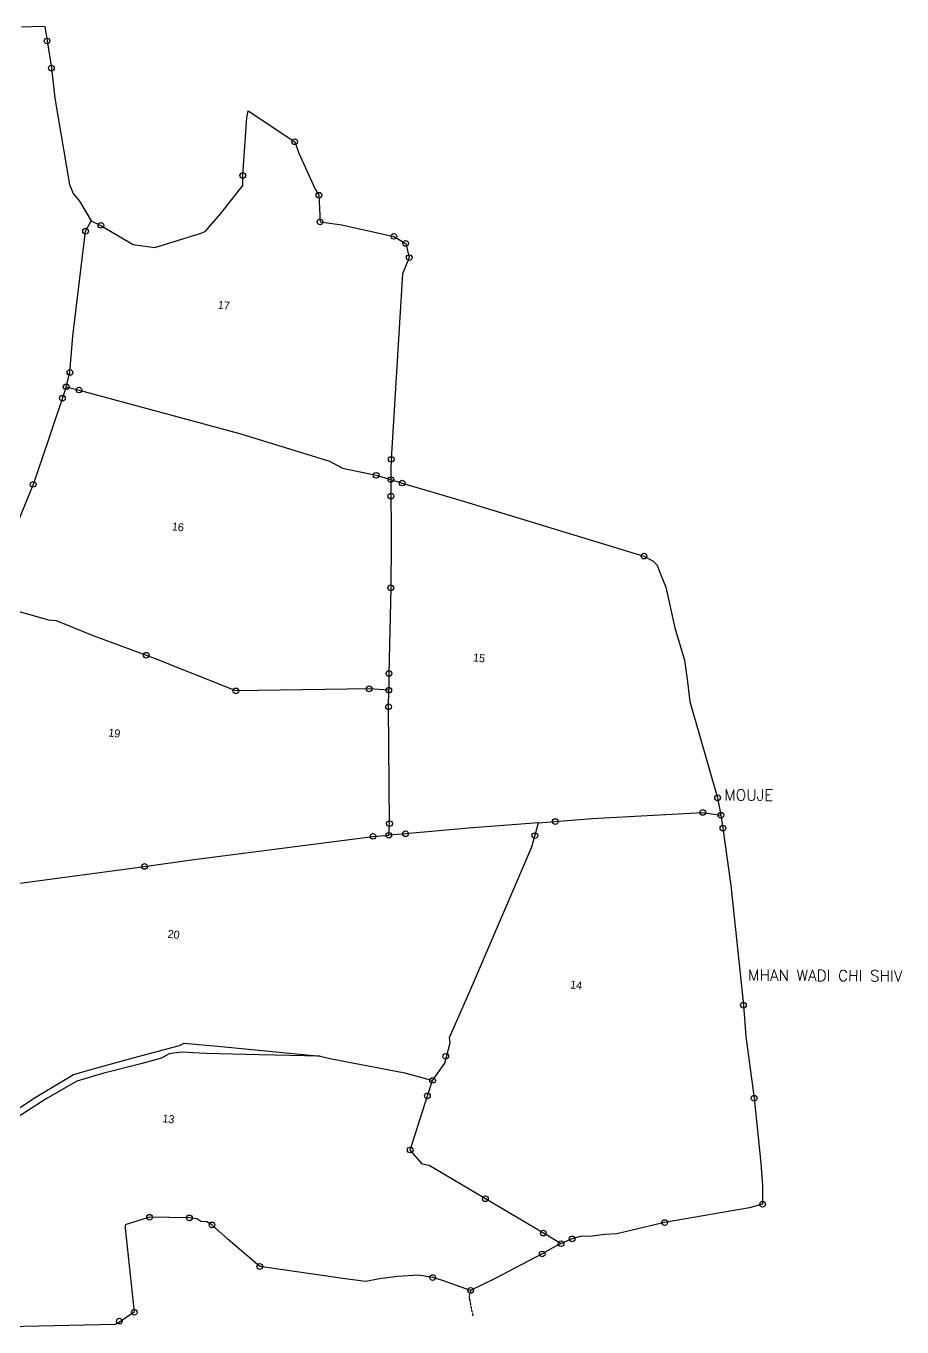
# Model space of a CAD drawing. Header units: feet. Extents: x 335577 to 339771, y 1780397 to 1782921.
# Drawn here: x 338792 to 339771, y 1780668 to 1782123 of the extents above; entities that cross this region are included whole.
import ezdxf
from ezdxf.enums import TextEntityAlignment as Align

# ---------------------------------------------------------------- set-up
doc = ezdxf.new("R2010")
doc.units = ezdxf.units.FT
doc.header["$LTSCALE"] = 0.02
doc.header["$MEASUREMENT"] = 0
doc.linetypes.add('DIVIDE', pattern=[31.75, 12.7, -6.35, 0, -6.35, 0, -6.35])
doc.layers.get('0').update_dxf_attribs({"linetype": 'CONTINUOUS'})
for name, color, linetype in [('POLY_PARCEL', 6, 'CONTINUOUS'), ('POLY_WATER', 4, 'CONTINUOUS'), ('TEXT_MAPOUT', 7, 'CONTINUOUS'), ('TEXT_PARCEL', 7, 'CONTINUOUS'), ('V_BOUND_LINE', 7, 'CONTINUOUS'), ('V_DIVIDE_LINE', 7, 'DIVIDE')]:
    doc.layers.add(name, color=color, linetype=linetype)
doc.styles.get("Standard").update_dxf_attribs({"font": 'simplex.shx'})
doc.styles.add('TEXT_MAP', font='', dxfattribs={"height": 0.25})
doc.styles.get('TEXT_MAP').set_extended_font_data('Kruti Dev 050')

msp = doc.modelspace()

# ---------------------------------------------------------------- linework, layer by layer
for centre in [(338815.6, 1782106.3), (338820.5, 1782076), (339092.5, 1781993.6), (339034.4, 1781955.8), (339119.6, 1781933.8), (338875.8, 1781900.1), (339120.8, 1781904), (338858.7, 1781893.6), (339203.5, 1781887.8), (339216.6, 1781879.9), (339220.6, 1781864), (338841.2, 1781735.6), (338837, 1781719.5), (338851.4, 1781715.9), (338832.8, 1781706.7), (339200.4, 1781638.4), (338800.1, 1781610.4), (339183.5, 1781620.5), (339200, 1781615.7), (339212.7, 1781611.9), (339200.1, 1781597.3), (339483, 1781530.1), (339199.9, 1781494.7), (338926.5, 1781419.3), (339197.9, 1781398.9), (339026.7, 1781379.4), (339175.7, 1781381.7), (339197.7, 1781380.3), (339197.5, 1781361.7), (339565.3, 1781259.8), (339548.8, 1781243.5), (339198.5, 1781230.9), (339383.8, 1781233.2), (339569, 1781240.3), (339180, 1781216.7), (339197.7, 1781217.9), (339216.5, 1781219.6), (339361.1, 1781217.5), (339571.3, 1781225.8), (338924.6, 1781183.1), (339594.2, 1781027.9), (339261.4, 1780970.7), (339246.6, 1780943.8), (339240.9, 1780926.4), (339606.1, 1780923.8), (339221.7, 1780865.9), (339305.7, 1780811.3), (339615.7, 1780805.3), (338930.2, 1780790.7), (338974.8, 1780790), (339000, 1780782.1), (339506.1, 1780784.7), (339370.5, 1780772.9), (339402.7, 1780766.5), (339369.2, 1780749.6), (339390.3, 1780761.1), (339053.4, 1780735.6), (339246.8, 1780723.2), (339289.2, 1780708.8), (338913.2, 1780684.4), (338896.4, 1780674.5)]:
    msp.add_circle(centre, 3.18)
at = {"layer": 'POLY_PARCEL'}
for p, q in [((338858.7, 1781893.6), (338864.8, 1781905.3)), ((338844.5, 1781776.2), (338858.7, 1781893.6)), ((338841.2, 1781735.6), (338844.5, 1781776.2)), ((338837, 1781719.5), (338841.2, 1781735.6)), ((338837, 1781719.5), (338816.6, 1781658.4)), ((338837, 1781719.5), (338851.4, 1781715.9)), ((338851.4, 1781715.9), (338851.4, 1781715.9)), ((338851.4, 1781715.9), (339032.4, 1781666.8)), ((338816.6, 1781658.4), (338800.1, 1781610.4)), ((339032.4, 1781666.8), (339032.4, 1781666.8)), ((339032.4, 1781666.8), (339131.4, 1781636.3)), ((339131.4, 1781636.3), (339131.4, 1781636.3)), ((339131.4, 1781636.3), (339146, 1781628.5)), ((339146, 1781628.5), (339183.5, 1781620.5)), ((338800.1, 1781610.4), (338778.9, 1781558.5)), ((339183.5, 1781620.5), (339200, 1781615.7)), ((339200, 1781615.7), (339200.5, 1781544.9)), ((339200.5, 1781544.9), (339199.9, 1781494.7)), ((339199.9, 1781494.7), (339197.9, 1781398.9)), ((338817.8, 1781458.6), (338765, 1781473.5)), ((338826.2, 1781457.7), (338817.8, 1781458.6)), ((338866.6, 1781441.4), (338826.2, 1781457.7)), ((338936.9, 1781415.4), (338866.6, 1781441.4)), ((339026.7, 1781379.4), (338936.9, 1781415.4)), ((339197.9, 1781398.9), (339197.7, 1781380.3)), ((339175.7, 1781381.7), (339026.7, 1781379.4)), ((339197.7, 1781380.3), (339175.7, 1781381.7)), ((339197.5, 1781361.7), (339197.7, 1781380.3)), ((339198.5, 1781230.9), (339197.5, 1781361.7)), ((339365, 1781231.8), (339286.8, 1781226)), ((339357.7, 1781205), (339365, 1781231.8)), ((339365, 1781231.8), (339383.8, 1781233.2)), ((339365, 1781231.8), (339365, 1781231.8)), ((339383.8, 1781233.2), (339424.6, 1781236.7)), ((339424.6, 1781236.7), (339548.8, 1781243.5)), ((339548.8, 1781243.5), (339569, 1781240.3)), ((339180, 1781216.7), (339197.7, 1781217.9)), ((339197.7, 1781217.9), (339198.5, 1781230.9)), ((339216.5, 1781219.6), (339197.7, 1781217.9)), ((339286.8, 1781226), (339216.5, 1781219.6)), ((338977, 1781190.3), (339180, 1781216.7)), ((339291.4, 1781050.4), (339357.7, 1781205)), ((338924.6, 1781183.1), (338977, 1781190.3)), ((338753.9, 1781160.3), (338924.6, 1781183.1)), ((338924.6, 1781183.1), (338924.6, 1781183.1)), ((339265.6, 1780991.9), (339291.4, 1781050.4)), ((339260.2, 1780963.2), (339266.2, 1780985.8)), ((339266.2, 1780985.8), (339265.6, 1780991.9)), ((339120.8, 1780970.9), (339131.9, 1780968.4)), ((339131.9, 1780968.4), (339215.8, 1780952.2)), ((339246.6, 1780943.8), (339260.2, 1780963.2)), ((339260.2, 1780963.2), (339260.2, 1780963.2)), ((339215.8, 1780952.2), (339246.6, 1780943.8)), ((339240.9, 1780926.4), (339246.6, 1780943.8)), ((339221.7, 1780865.9), (339240.9, 1780926.4)), ((339235.5, 1780850.1), (339221.7, 1780865.9)), ((339242.8, 1780848.7), (339235.5, 1780850.1)), ((339305.7, 1780811.3), (339242.8, 1780848.7)), ((339370.5, 1780772.9), (339305.7, 1780811.3)), ((339390.3, 1780761.1), (339370.5, 1780772.9))]:
    msp.add_line(p, q, dxfattribs=at)
at = {"layer": 'POLY_WATER'}
for p, q in [((338963.7, 1780982.7), (338969, 1780985.3)), ((338969, 1780985.3), (339010.2, 1780981.7)), ((338911.8, 1780969.1), (338963.7, 1780982.7)), ((338952.2, 1780973.5), (338943.5, 1780968.6)), ((338965.6, 1780975.4), (338952.2, 1780973.5)), ((338993.3, 1780973.8), (338965.6, 1780975.4)), ((339052.6, 1780972.2), (338993.3, 1780973.8)), ((339010.2, 1780981.7), (339120.8, 1780970.9)), ((339120.8, 1780970.9), (339052.6, 1780972.2)), ((338845.1, 1780950.4), (338872.6, 1780958)), ((338872.6, 1780958), (338911.8, 1780969.1)), ((338920.5, 1780962.2), (338879.1, 1780951.7)), ((338943.5, 1780968.6), (338920.5, 1780962.2)), ((338802.5, 1780924.5), (338845.1, 1780950.4)), ((338848.9, 1780943), (338814.6, 1780923)), ((338879.1, 1780951.7), (338848.9, 1780943)), ((338814.6, 1780923), (338767.8, 1780893.1)), ((338770.8, 1780903.7), (338802.5, 1780924.5))]:
    msp.add_line(p, q, dxfattribs=at)
at = {"layer": 'V_BOUND_LINE'}
for p, q in [((338787, 1782122.3), (338809.9, 1782123)), ((338809.9, 1782123), (338813.2, 1782122.4)), ((338813.2, 1782122.4), (338815.6, 1782106.3)), ((338815.6, 1782106.3), (338820.5, 1782076)), ((338820.5, 1782076), (338824.5, 1782042.3)), ((338824.5, 1782042.3), (338840.7, 1781945.8)), ((339034.4, 1781955.8), (339038.9, 1782020.8)), ((339038.9, 1782020.8), (339040.4, 1782028.1)), ((339040.4, 1782028.1), (339092.5, 1781993.6)), ((339092.5, 1781993.6), (339097.2, 1781980.9)), ((339097.2, 1781980.9), (339115.4, 1781940.4)), ((338840.7, 1781945.8), (338844.8, 1781935.7)), ((339010.1, 1781913.4), (339034.4, 1781944.6)), ((339034.4, 1781944.6), (339034.4, 1781955.8)), ((338844.8, 1781935.7), (338851.8, 1781927.1)), ((339115.4, 1781940.4), (339119.6, 1781933.8)), ((339119.6, 1781933.8), (339120.8, 1781904)), ((338851.8, 1781927.1), (338864.8, 1781905.3)), ((338864.8, 1781905.3), (338875.8, 1781900.1)), ((338992.6, 1781893.5), (339010.1, 1781913.4)), ((339120.8, 1781904), (339145.3, 1781900.6)), ((338875.8, 1781900.1), (338912, 1781878.8)), ((338936.2, 1781875.2), (338987.8, 1781891.3)), ((338987.8, 1781891.3), (338992.6, 1781893.5)), ((339145.3, 1781900.6), (339203.5, 1781887.8)), ((339203.5, 1781887.8), (339216.6, 1781879.9)), ((338912, 1781878.8), (338936.2, 1781875.2)), ((339216.6, 1781879.9), (339220.6, 1781864)), ((339220.6, 1781864), (339213.2, 1781845.7)), ((339213.2, 1781845.7), (339207.3, 1781754.7)), ((339207.3, 1781754.7), (339200.4, 1781638.4)), ((339200.4, 1781638.4), (339200, 1781626.3)), ((339200, 1781626.3), (339200, 1781615.7)), ((339200, 1781615.7), (339212.7, 1781611.9)), ((339212.7, 1781611.9), (339278.8, 1781592.4)), ((339278.8, 1781592.4), (339483, 1781530.1)), ((339483, 1781530.1), (339493, 1781525)), ((339493, 1781525), (339497.9, 1781520.2)), ((339497.9, 1781520.2), (339501.6, 1781509.8)), ((339501.6, 1781509.8), (339507.3, 1781495.5)), ((339507.3, 1781495.5), (339517.4, 1781449.8)), ((339517.4, 1781449.8), (339528.3, 1781413.7)), ((339528.3, 1781413.7), (339531.6, 1781389.4)), ((339531.6, 1781389.4), (339534.4, 1781367.6)), ((339534.4, 1781367.6), (339565.3, 1781259.8)), ((339565.3, 1781259.8), (339569, 1781240.3)), ((339569, 1781240.3), (339571.3, 1781225.8)), ((339571.3, 1781225.8), (339580, 1781161.7)), ((339580, 1781161.7), (339594.2, 1781027.9)), ((339594.2, 1781027.9), (339596.7, 1780993)), ((339596.7, 1780993), (339606.1, 1780923.8)), ((339606.1, 1780923.8), (339613.8, 1780851.3)), ((339613.8, 1780851.3), (339615.6, 1780826.2)), ((339615.6, 1780826.2), (339615.7, 1780805.3)), ((339601, 1780801.4), (339506.1, 1780784.7)), ((339615.7, 1780805.3), (339601, 1780801.4)), ((338903.1, 1780782.2), (338903, 1780778.4)), ((338930.2, 1780790.7), (338903.1, 1780782.2)), ((338974.8, 1780790), (338930.2, 1780790.7)), ((338983.2, 1780789.1), (338974.8, 1780790)), ((338987.4, 1780785.9), (338983.2, 1780789.1)), ((338994.4, 1780785.7), (338987.4, 1780785.9)), ((339000, 1780782.1), (338994.4, 1780785.7)), ((339018.2, 1780765.7), (339000, 1780782.1)), ((339506.1, 1780784.7), (339452.5, 1780772.1)), ((338903, 1780778.4), (338913.2, 1780684.4)), ((339402.7, 1780766.5), (339387.1, 1780759.7)), ((339411.8, 1780769.1), (339402.7, 1780766.5)), ((339425.2, 1780769.4), (339411.8, 1780769.1)), ((339439.1, 1780771.5), (339425.2, 1780769.4)), ((339452.5, 1780772.1), (339439.1, 1780771.5)), ((339053.4, 1780735.6), (339018.2, 1780765.7)), ((339387.1, 1780759.7), (339369.2, 1780749.6)), ((339369.2, 1780749.6), (339316.8, 1780722.1)), ((339151.5, 1780721.4), (339053.4, 1780735.6)), ((339207.8, 1780724.5), (339187.4, 1780721.9)), ((339230.7, 1780725.9), (339207.8, 1780724.5)), ((339246.8, 1780723.2), (339230.7, 1780725.9)), ((339257.9, 1780719.8), (339246.8, 1780723.2)), ((339316.8, 1780722.1), (339289.2, 1780708.8)), ((339171.9, 1780718.8), (339151.5, 1780721.4)), ((339187.4, 1780721.9), (339171.9, 1780718.8)), ((339289.2, 1780708.8), (339257.9, 1780719.8)), ((338913.2, 1780684.4), (338896.8, 1780673.5)), ((338891.5, 1780670.8), (338772.4, 1780668)), ((338896.8, 1780673.5), (338891.5, 1780670.8))]:
    msp.add_line(p, q, dxfattribs=at)
at = {"layer": 'V_DIVIDE_LINE'}
for p, q in [((339289.2, 1780708.8), (339287.4, 1780701.5)), ((339287.4, 1780701.5), (339291.7, 1780680))]:
    msp.add_line(p, q, dxfattribs=at)

# ---------------------------------------------------------------- texts
at = {"layer": 'TEXT_MAPOUT'}
for s, height, p in [('MOUJE', 12.43, (339572.7, 1781256.9)), ('MHAN WADI CHI SHIV', 12.429, (339599.3, 1781055.4))]:
    msp.add_text(s, height=height, rotation=359.6356, dxfattribs=at).set_placement(p)
at = {"layer": 'TEXT_PARCEL', "style": 'TEXT_MAP'}
for s, p in [('17', (339013.3, 1781810.7)), ('16', (338962, 1781562.8)), ('15', (339298.7, 1781416.2)), ('19', (338890.9, 1781332.2)), ('20', (338957.2, 1781107.1)), ('14', (339407.2, 1781050.4)), ('13', (338951.4, 1780900.7))]:
    msp.add_text(s, height=8.95, rotation=353.6456, dxfattribs=at).set_placement(p, align=Align.MIDDLE)

doc.saveas('drawing.dxf')
